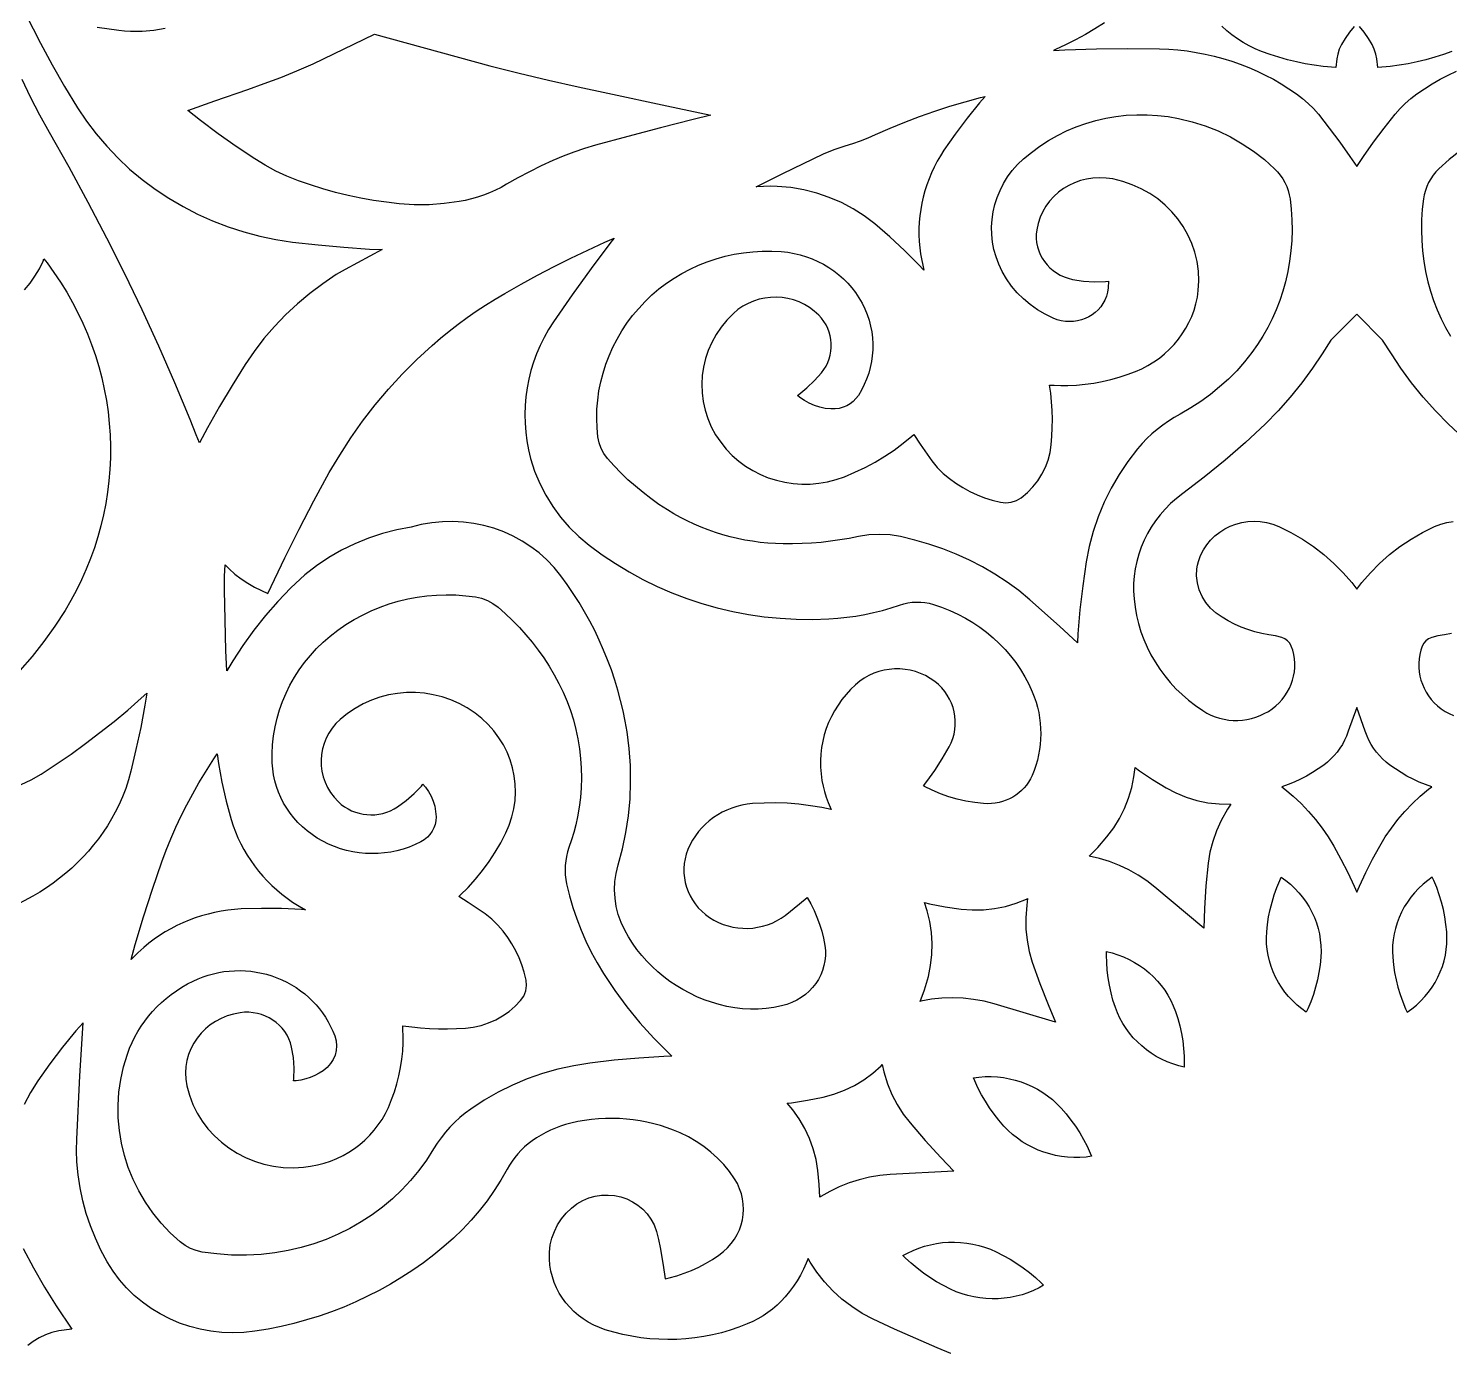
# Model space of a CAD drawing. Extents: x 3770 to 4770, y -395 to 1605.
# Drawn here: x 4194.3 to 4275.1, y 605.2 to 680.4 of the extents above; entities that cross this region are included whole.
import ezdxf

# ---------------------------------------------------------------- set-up
doc = ezdxf.new("R2010")
doc.units = 0
doc.layers.add('LAYER_1', color=18, linetype='CONTINUOUS')

msp = doc.modelspace()

# ---------------------------------------------------------------- linework, layer by layer
at = {"layer": 'LAYER_1'}
for points in [[(4194.178, 681.211), (4195.005, 679.59), (4195.678, 678.35), (4196.384, 677.126), (4197.122, 675.919), (4197.63, 675.16), (4198.182, 674.43), (4198.775, 673.732), (4199.408, 673.068), (4200.079, 672.438), (4200.786, 671.845), (4201.529, 671.29), (4202.305, 670.774), (4203.11, 670.301), (4203.94, 669.873), (4204.793, 669.49), (4205.666, 669.154), (4206.558, 668.865), (4207.465, 668.624), (4208.388, 668.432), (4209.32, 668.289), (4210.778, 668.124), (4212.238, 667.993), (4213.701, 667.896), (4214.43, 667.866), (4212.319, 666.738), (4211.813, 666.442), (4211.044, 665.924), (4210.307, 665.37), (4209.604, 664.78), (4208.935, 664.154), (4208.302, 663.496), (4207.708, 662.805), (4207.152, 662.084), (4206.638, 661.335), (4205.892, 660.151), (4205.178, 658.951), (4204.495, 657.734), (4204.046, 656.884), (4203.859, 657.346), (4203.51, 658.206), (4202.637, 660.299), (4201.728, 662.377), (4200.783, 664.441), (4199.801, 666.489), (4198.784, 668.521), (4197.731, 670.537), (4196.642, 672.536), (4195.52, 674.516), (4194.97, 675.506), (4194.454, 676.51), (4193.974, 677.529)], [(4255.444, 680.738), (4254.908, 680.404), (4254.362, 680.085), (4253.807, 679.781), (4253.242, 679.492), (4252.669, 679.219), (4252.558, 679.169), (4253.202, 679.205), (4254.992, 679.264), (4256.784, 679.284), (4258.576, 679.264), (4259.101, 679.243), (4259.624, 679.202), (4260.144, 679.142), (4260.66, 679.064), (4261.171, 678.966), (4261.678, 678.85), (4262.18, 678.716), (4262.675, 678.563), (4263.164, 678.393), (4263.646, 678.204), (4264.12, 677.998), (4264.586, 677.774), (4265.043, 677.533), (4265.492, 677.275), (4265.93, 677), (4266.359, 676.708), (4266.699, 676.449), (4267.02, 676.167), (4267.321, 675.866), (4267.597, 675.547), (4268.22, 674.763), (4268.819, 673.965), (4269.393, 673.15), (4269.778, 672.574), (4270.163, 673.15), (4270.738, 673.965), (4271.336, 674.763), (4271.959, 675.547), (4272.236, 675.866), (4272.537, 676.167), (4272.858, 676.449), (4273.198, 676.708), (4273.627, 677), (4274.065, 677.275), (4274.513, 677.533), (4274.971, 677.774), (4275.437, 677.998)], [(4269.624, 680.531), (4269.358, 680.205), (4269.118, 679.86), (4268.907, 679.502), (4268.788, 679.24), (4268.698, 678.968), (4268.638, 678.689), (4268.586, 678.197), (4267.876, 678.266), (4267.363, 678.335), (4266.853, 678.421), (4266.348, 678.525), (4265.846, 678.647), (4265.35, 678.787), (4264.859, 678.945), (4264.373, 679.12), (4264.012, 679.27), (4263.662, 679.439), (4263.325, 679.626), (4263.001, 679.832), (4262.691, 680.054), (4262.396, 680.293), (4262.117, 680.547)], [(4275.184, 679.12), (4274.698, 678.945), (4274.207, 678.787), (4273.71, 678.647), (4273.209, 678.525), (4272.703, 678.421), (4272.194, 678.335), (4271.681, 678.266), (4270.971, 678.197), (4270.919, 678.689), (4270.859, 678.968), (4270.769, 679.24), (4270.649, 679.502), (4270.438, 679.86), (4270.198, 680.205), (4269.932, 680.531)], [(4202.098, 680.426), (4201.449, 680.31), (4200.79, 680.25), (4200.124, 680.247), (4199.793, 680.267), (4199.458, 680.303), (4198.234, 680.472)], [(4275.634, 673.447), (4275.023, 672.972), (4274.448, 672.455), (4274.275, 672.273), (4274.119, 672.08), (4273.981, 671.877), (4273.861, 671.664), (4273.759, 671.444), (4273.676, 671.216), (4273.613, 670.982), (4273.568, 670.739), (4273.502, 670.153), (4273.463, 669.562), (4273.453, 668.97), (4273.47, 668.379), (4273.516, 667.789), (4273.59, 667.202), (4273.692, 666.617), (4273.822, 666.037), (4273.97, 665.499), (4274.146, 664.969), (4274.348, 664.448), (4274.575, 663.937), (4274.829, 663.437), (4275.108, 662.949)], [(4194.109, 665.583), (4194.42, 665.96), (4194.701, 666.358), (4194.95, 666.775), (4195.166, 667.211), (4195.213, 667.329), (4195.385, 667.102), (4195.78, 666.558), (4196.152, 666.004), (4196.502, 665.438), (4196.83, 664.862), (4197.136, 664.276), (4197.419, 663.681), (4197.68, 663.076), (4197.918, 662.464), (4198.132, 661.843), (4198.323, 661.216), (4198.491, 660.582), (4198.634, 659.943), (4198.754, 659.298), (4198.85, 658.648), (4198.921, 657.994), (4198.967, 657.337), (4198.988, 656.683), (4198.985, 656.031), (4198.956, 655.38), (4198.903, 654.732), (4198.826, 654.086), (4198.724, 653.445), (4198.598, 652.808), (4198.449, 652.175), (4198.275, 651.548), (4198.078, 650.928), (4197.857, 650.313), (4197.613, 649.707), (4197.346, 649.108), (4197.055, 648.518), (4196.742, 647.937), (4196.406, 647.366), (4195.826, 646.469), (4195.204, 645.599), (4194.539, 644.758), (4193.839, 643.951)], [(4276.102, 656.911), (4274.984, 657.954), (4274.248, 658.699), (4273.551, 659.479), (4272.897, 660.291), (4272.285, 661.132), (4271.749, 661.935), (4271.248, 662.728), (4269.778, 664.196), (4268.308, 662.728), (4267.808, 661.935), (4267.271, 661.132), (4266.66, 660.291), (4266.005, 659.479), (4265.309, 658.699), (4264.573, 657.954), (4263.455, 656.911), (4262.301, 655.906), (4261.112, 654.939), (4259.892, 654.013), (4259.537, 653.735), (4259.206, 653.441), (4258.898, 653.13), (4258.612, 652.803), (4258.349, 652.46), (4258.11, 652.104), (4257.895, 651.736), (4257.704, 651.356), (4257.539, 650.965), (4257.399, 650.565), (4257.285, 650.157), (4257.198, 649.742), (4257.138, 649.321), (4257.106, 648.896), (4257.102, 648.467), (4257.127, 648.034), (4257.184, 647.557), (4257.27, 647.085), (4257.382, 646.621), (4257.52, 646.165), (4257.684, 645.718), (4257.874, 645.282), (4258.088, 644.856), (4258.326, 644.443), (4258.588, 644.042), (4258.872, 643.655), (4259.179, 643.284), (4259.508, 642.928), (4259.858, 642.588), (4260.229, 642.267), (4260.62, 641.964), (4261.029, 641.681), (4261.26, 641.544), (4261.497, 641.427), (4261.742, 641.328), (4261.992, 641.249), (4262.246, 641.189), (4262.504, 641.149), (4262.763, 641.127), (4263.023, 641.125), (4263.283, 641.142), (4263.541, 641.177), (4263.795, 641.232), (4264.046, 641.306), (4264.29, 641.399), (4264.528, 641.51), (4264.758, 641.641), (4264.979, 641.79), (4265.185, 641.954), (4265.374, 642.132), (4265.545, 642.321), (4265.699, 642.521), (4265.835, 642.731), (4265.953, 642.949), (4266.052, 643.175), (4266.133, 643.406), (4266.194, 643.643), (4266.236, 643.884), (4266.257, 644.128), (4266.259, 644.374), (4266.24, 644.62), (4266.2, 644.866), (4266.14, 645.111), (4266.06, 645.346), (4265.971, 645.512), (4265.852, 645.648), (4265.702, 645.756), (4265.52, 645.834), (4265.167, 645.926), (4264.793, 645.994), (4264.393, 646.064), (4263.992, 646.16), (4263.6, 646.279), (4263.216, 646.423), (4262.843, 646.589), (4262.482, 646.779), (4262.133, 646.99), (4261.795, 647.225), (4261.476, 647.502), (4261.206, 647.818), (4260.989, 648.166), (4260.828, 648.539), (4260.725, 648.93), (4260.683, 649.334), (4260.703, 649.739), (4260.738, 649.948), (4260.79, 650.153), (4260.911, 650.492), (4261.069, 650.809), (4261.259, 651.103), (4261.479, 651.37), (4261.725, 651.611), (4261.995, 651.823), (4262.285, 652.005), (4262.594, 652.158), (4262.917, 652.278), (4263.252, 652.366), (4263.596, 652.419), (4263.947, 652.437), (4264.301, 652.419), (4264.656, 652.362), (4265.009, 652.267), (4265.354, 652.132), (4266.039, 651.795), (4266.695, 651.416), (4267.322, 650.997), (4267.916, 650.54), (4268.477, 650.045), (4269.003, 649.515), (4269.491, 648.951), (4269.778, 648.573), (4270.066, 648.951), (4270.554, 649.515), (4271.079, 650.045), (4271.64, 650.54), (4272.235, 650.997), (4272.861, 651.416), (4273.517, 651.795), (4274.203, 652.132), (4274.548, 652.267), (4274.9, 652.362), (4275.255, 652.419)], [(4275.164, 646.064), (4274.763, 645.994), (4274.39, 645.926), (4274.037, 645.834), (4273.855, 645.756), (4273.705, 645.648), (4273.585, 645.512), (4273.497, 645.346), (4273.417, 645.111), (4273.356, 644.866), (4273.317, 644.62), (4273.298, 644.374), (4273.299, 644.128), (4273.321, 643.884), (4273.363, 643.643), (4273.424, 643.406), (4273.504, 643.175), (4273.604, 642.949), (4273.721, 642.731), (4273.857, 642.521), (4274.011, 642.321), (4274.183, 642.132), (4274.372, 641.954), (4274.578, 641.79), (4274.799, 641.641), (4275.029, 641.51), (4275.266, 641.399)], [(4193.909, 637.485), (4194.488, 637.755), (4195.045, 638.077), (4195.905, 638.639), (4196.748, 639.218), (4197.577, 639.815), (4198.391, 640.431), (4199.19, 641.064), (4199.973, 641.714), (4200.741, 642.382), (4201.061, 642.674), (4200.944, 641.985), (4200.704, 640.73), (4200.437, 639.479), (4200.146, 638.235), (4200.012, 637.744), (4199.853, 637.262), (4199.67, 636.787), (4199.463, 636.321), (4199.262, 635.92), (4199.046, 635.528), (4198.815, 635.144), (4198.568, 634.77), (4198.307, 634.406), (4198.032, 634.051), (4197.743, 633.708), (4197.441, 633.375), (4197.125, 633.053), (4196.796, 632.743), (4196.455, 632.444), (4196.102, 632.158), (4195.737, 631.885), (4195.361, 631.625), (4194.973, 631.378), (4194.574, 631.145), (4193.307, 630.463)], [(4246.725, 605.167), (4246.723, 605.169), (4246.725, 605.171), (4245.948, 605.493), (4244.73, 606.017), (4243.52, 606.56), (4242.317, 607.122), (4241.689, 607.454), (4241.092, 607.836), (4240.532, 608.262), (4240.013, 608.73), (4239.537, 609.239), (4239.106, 609.784), (4238.724, 610.365), (4238.613, 610.569), (4238.508, 610.302), (4238.353, 609.961), (4238.18, 609.628), (4237.989, 609.304), (4237.781, 608.99), (4237.557, 608.686), (4237.315, 608.392), (4237.09, 608.147), (4236.851, 607.917), (4236.599, 607.7), (4236.334, 607.498), (4236.056, 607.312), (4235.768, 607.141), (4235.469, 606.987), (4235.16, 606.849), (4234.677, 606.663), (4234.188, 606.498), (4233.692, 606.356), (4233.192, 606.236), (4232.687, 606.138), (4232.179, 606.062), (4231.669, 606.008), (4231.157, 605.976), (4230.643, 605.967), (4230.13, 605.98), (4229.617, 606.015), (4229.106, 606.072), (4228.597, 606.152), (4228.091, 606.254), (4227.588, 606.378), (4227.089, 606.525), (4226.757, 606.645), (4226.436, 606.788), (4226.131, 606.952), (4225.841, 607.137), (4225.568, 607.34), (4225.312, 607.562), (4225.075, 607.8), (4224.857, 608.055), (4224.659, 608.324), (4224.482, 608.607), (4224.328, 608.902), (4224.196, 609.209), (4224.089, 609.525), (4224.006, 609.851), (4223.949, 610.185), (4223.918, 610.528), (4223.921, 610.935), (4223.971, 611.338), (4224.067, 611.731), (4224.206, 612.111), (4224.387, 612.474), (4224.608, 612.817), (4224.869, 613.136), (4225.168, 613.43), (4225.482, 613.671), (4225.816, 613.864), (4226.165, 614.01), (4226.524, 614.109), (4226.888, 614.162), (4227.253, 614.172), (4227.615, 614.138), (4227.969, 614.064), (4228.311, 613.949), (4228.637, 613.794), (4228.943, 613.602), (4229.223, 613.372), (4229.473, 613.106), (4229.689, 612.805), (4229.866, 612.471), (4229.997, 612.109), (4230.117, 611.648), (4230.213, 611.187), (4230.382, 610.19), (4230.496, 609.409), (4230.728, 609.463), (4231.159, 609.586), (4231.582, 609.73), (4231.997, 609.896), (4232.401, 610.082), (4232.795, 610.288), (4233.178, 610.514), (4233.546, 610.758), (4233.806, 610.959), (4234.039, 611.177), (4234.245, 611.411), (4234.426, 611.66), (4234.581, 611.922), (4234.709, 612.195), (4234.809, 612.476), (4234.883, 612.764), (4234.928, 613.058), (4234.945, 613.355), (4234.934, 613.652), (4234.894, 613.95), (4234.825, 614.244), (4234.726, 614.534), (4234.596, 614.818), (4234.435, 615.095), (4234.144, 615.51), (4233.821, 615.903), (4233.47, 616.272), (4233.092, 616.615), (4232.689, 616.931), (4232.262, 617.219), (4231.813, 617.477), (4231.342, 617.705), (4230.976, 617.857), (4230.605, 617.993), (4230.228, 618.115), (4229.847, 618.22), (4229.462, 618.31), (4229.074, 618.385), (4228.684, 618.443), (4228.291, 618.486), (4227.897, 618.513), (4227.502, 618.524), (4227.107, 618.519), (4226.711, 618.498), (4226.316, 618.461), (4225.922, 618.408), (4225.53, 618.339), (4225.141, 618.254), (4224.843, 618.175), (4224.551, 618.081), (4224.264, 617.975), (4223.984, 617.855), (4223.711, 617.721), (4223.445, 617.575), (4223.186, 617.416), (4222.936, 617.244), (4222.72, 617.078), (4222.514, 616.901), (4222.318, 616.714), (4222.135, 616.517), (4221.963, 616.311), (4221.803, 616.096), (4221.656, 615.873), (4221.52, 615.637), (4221.169, 615.025), (4220.787, 614.426), (4220.377, 613.845), (4219.939, 613.283), (4219.474, 612.741), (4218.984, 612.219), (4218.468, 611.719), (4217.928, 611.242), (4217.353, 610.774), (4216.763, 610.328), (4216.157, 609.903), (4215.537, 609.499), (4214.904, 609.117), (4214.256, 608.757), (4213.596, 608.42), (4212.925, 608.105), (4212.242, 607.813), (4211.548, 607.544), (4210.844, 607.299), (4210.131, 607.078), (4209.409, 606.881), (4208.679, 606.708), (4207.941, 606.559), (4207.195, 606.436), (4206.563, 606.366), (4205.932, 606.344), (4205.307, 606.367), (4204.69, 606.436), (4204.084, 606.549), (4203.49, 606.705), (4202.912, 606.903), (4202.352, 607.141), (4201.812, 607.418), (4201.294, 607.734), (4200.802, 608.087), (4200.338, 608.476), (4199.904, 608.901), (4199.502, 609.359), (4199.136, 609.849), (4198.807, 610.37), (4198.449, 611.037), (4198.13, 611.719), (4197.852, 612.416), (4197.615, 613.125), (4197.419, 613.846), (4197.266, 614.577), (4197.154, 615.316), (4197.085, 616.061), (4197.062, 616.709), (4197.074, 617.354), (4197.256, 620.946), (4197.438, 623.954), (4197.027, 623.491), (4196.269, 622.57), (4195.545, 621.624), (4194.857, 620.656), (4194.444, 620), (4194.085, 619.322)], [(4194.028, 611.143), (4194.612, 610.032), (4195.236, 608.941), (4195.9, 607.872), (4196.785, 606.554), (4196.054, 606.458), (4195.666, 606.365), (4195.294, 606.233), (4194.939, 606.064), (4194.606, 605.86), (4194.298, 605.622)]]:
    msp.add_lwpolyline(points, dxfattribs=at)
for points in [[(4207.184, 673.008), (4206.131, 673.708), (4205.1, 674.438), (4204.094, 675.199), (4203.389, 675.766), (4204.917, 676.31), (4206.79, 676.956), (4207.728, 677.286), (4208.658, 677.638), (4209.579, 678.011), (4210.493, 678.406), (4213.98, 680.096), (4220.53, 678.303), (4222.199, 677.885), (4223.872, 677.485), (4225.55, 677.105), (4227.232, 676.744), (4230.595, 676.034), (4233.097, 675.493), (4232.088, 675.251), (4230.231, 674.783), (4228.38, 674.294), (4226.535, 673.784), (4225.92, 673.598), (4225.311, 673.392), (4224.711, 673.165), (4224.119, 672.918), (4223.444, 672.61), (4222.781, 672.282), (4222.128, 671.935), (4221.49, 671.571), (4221.173, 671.393), (4220.851, 671.232), (4220.522, 671.085), (4220.186, 670.954), (4219.844, 670.838), (4219.496, 670.738), (4219.143, 670.653), (4218.787, 670.585), (4217.943, 670.472), (4217.096, 670.414), (4216.247, 670.412), (4215.396, 670.465), (4214.662, 670.547), (4213.931, 670.654), (4213.204, 670.783), (4212.482, 670.935), (4211.767, 671.111), (4211.057, 671.31), (4210.355, 671.531), (4209.661, 671.774), (4209.015, 672.033), (4208.386, 672.325), (4207.776, 672.65)], [(4244.951, 675.42), (4245.804, 675.72), (4246.665, 676), (4247.534, 676.26), (4248.409, 676.498), (4248.675, 676.564), (4248.354, 676.198), (4247.644, 675.325), (4246.969, 674.427), (4246.33, 673.506), (4246.131, 673.194), (4245.947, 672.875), (4245.778, 672.55), (4245.623, 672.219), (4245.483, 671.883), (4245.358, 671.542), (4245.248, 671.196), (4245.154, 670.847), (4245.074, 670.494), (4245.01, 670.138), (4244.962, 669.78), (4244.929, 669.419), (4244.912, 669.057), (4244.911, 668.694), (4244.926, 668.33), (4244.957, 667.965), (4245.006, 667.628), (4245.181, 666.696), (4244.888, 667.013), (4244.088, 667.812), (4243.258, 668.583), (4242.398, 669.324), (4242.104, 669.558), (4241.8, 669.78), (4241.17, 670.182), (4240.508, 670.533), (4239.818, 670.83), (4239.106, 671.072), (4238.373, 671.257), (4237.625, 671.383), (4236.865, 671.45), (4236.507, 671.456), (4235.672, 671.436), (4237.175, 672.193), (4239.49, 673.303), (4240.091, 673.555), (4240.714, 673.761), (4241.151, 673.895), (4241.587, 674.046), (4242.018, 674.213), (4242.438, 674.394), (4243.269, 674.757), (4244.105, 675.098)], [(4233.117, 657.805), (4233.362, 657.352), (4233.652, 656.918), (4233.964, 656.531), (4234.305, 656.176), (4234.672, 655.854), (4235.063, 655.566), (4235.475, 655.312), (4235.906, 655.093), (4236.353, 654.909), (4236.813, 654.762), (4237.284, 654.651), (4237.764, 654.578), (4238.25, 654.543), (4238.739, 654.547), (4239.23, 654.59), (4239.719, 654.673), (4240.205, 654.798), (4240.68, 654.963), (4241.278, 655.215), (4241.858, 655.493), (4242.422, 655.797), (4242.97, 656.126), (4243.5, 656.481), (4244.012, 656.861), (4244.504, 657.264), (4244.619, 657.368), (4244.978, 656.809), (4245.64, 655.866), (4245.945, 655.494), (4246.29, 655.153), (4246.643, 654.859), (4247.011, 654.591), (4247.395, 654.347), (4247.795, 654.128), (4248.209, 653.935), (4248.635, 653.768), (4249.073, 653.628), (4249.536, 653.512), (4249.84, 653.479), (4250.155, 653.513), (4250.456, 653.613), (4250.721, 653.77), (4251.076, 654.069), (4251.387, 654.389), (4251.662, 654.736), (4251.898, 655.107), (4252.095, 655.499), (4252.249, 655.91), (4252.361, 656.335), (4252.426, 656.766), (4252.464, 657.261), (4252.485, 657.75), (4252.489, 658.239), (4252.474, 658.727), (4252.443, 659.215), (4252.393, 659.702), (4252.329, 660.172), (4252.583, 660.16), (4252.969, 660.145), (4253.362, 660.147), (4253.857, 660.172), (4254.349, 660.218), (4254.837, 660.285), (4255.322, 660.374), (4255.802, 660.484), (4256.276, 660.616), (4256.745, 660.768), (4257.207, 660.941), (4257.569, 661.1), (4257.917, 661.281), (4258.25, 661.483), (4258.566, 661.705), (4258.865, 661.945), (4259.146, 662.203), (4259.408, 662.478), (4259.65, 662.769), (4259.871, 663.074), (4260.072, 663.393), (4260.25, 663.725), (4260.405, 664.069), (4260.536, 664.423), (4260.643, 664.787), (4260.724, 665.16), (4260.779, 665.543), (4260.811, 666.098), (4260.789, 666.647), (4260.714, 667.186), (4260.588, 667.709), (4260.413, 668.216), (4260.193, 668.703), (4259.928, 669.166), (4259.622, 669.605), (4259.276, 670.015), (4258.892, 670.394), (4258.473, 670.74), (4258.021, 671.049), (4257.538, 671.32), (4257.025, 671.549), (4256.486, 671.734), (4255.922, 671.873), (4255.544, 671.928), (4255.167, 671.945), (4254.797, 671.925), (4254.435, 671.87), (4254.084, 671.781), (4253.746, 671.66), (4253.424, 671.507), (4253.119, 671.325), (4252.834, 671.116), (4252.571, 670.879), (4252.332, 670.617), (4252.121, 670.332), (4251.939, 670.024), (4251.79, 669.696), (4251.675, 669.349), (4251.598, 668.987), (4251.572, 668.741), (4251.572, 668.498), (4251.595, 668.259), (4251.642, 668.027), (4251.712, 667.801), (4251.802, 667.584), (4251.912, 667.378), (4252.041, 667.183), (4252.189, 667), (4252.353, 666.831), (4252.534, 666.677), (4252.729, 666.539), (4252.939, 666.418), (4253.161, 666.316), (4253.396, 666.234), (4253.641, 666.173), (4254.261, 666.077), (4254.886, 666.036), (4255.512, 666.049), (4255.684, 666.068), (4255.663, 665.691), (4255.625, 665.447), (4255.559, 665.212), (4255.472, 664.999), (4255.363, 664.801), (4255.235, 664.617), (4255.088, 664.45), (4254.924, 664.299), (4254.746, 664.165), (4254.554, 664.049), (4254.35, 663.953), (4254.137, 663.876), (4253.916, 663.821), (4253.689, 663.787), (4253.458, 663.775), (4253.226, 663.787), (4252.993, 663.823), (4252.761, 663.883), (4252.531, 663.969), (4252.073, 664.192), (4251.638, 664.45), (4251.228, 664.74), (4250.847, 665.062), (4250.496, 665.412), (4250.176, 665.79), (4249.891, 666.193), (4249.641, 666.619), (4249.447, 667.027), (4249.291, 667.443), (4249.172, 667.865), (4249.09, 668.292), (4249.045, 668.721), (4249.035, 669.15), (4249.062, 669.577), (4249.123, 670.001), (4249.22, 670.418), (4249.351, 670.828), (4249.517, 671.228), (4249.716, 671.616), (4249.949, 671.99), (4250.215, 672.348), (4250.514, 672.688), (4250.848, 673.009), (4251.299, 673.386), (4251.772, 673.734), (4252.264, 674.053), (4252.773, 674.342), (4253.298, 674.601), (4253.837, 674.828), (4254.388, 675.025), (4254.951, 675.189), (4255.523, 675.322), (4256.102, 675.422), (4256.688, 675.488), (4257.279, 675.522), (4257.873, 675.521), (4258.468, 675.486), (4259.063, 675.417), (4259.656, 675.313), (4260.426, 675.126), (4261.175, 674.888), (4261.902, 674.599), (4262.604, 674.262), (4263.279, 673.877), (4263.923, 673.447), (4264.534, 672.972), (4265.108, 672.455), (4265.282, 672.273), (4265.437, 672.08), (4265.576, 671.877), (4265.696, 671.664), (4265.798, 671.444), (4265.881, 671.216), (4265.944, 670.982), (4265.988, 670.739), (4266.055, 670.153), (4266.094, 669.562), (4266.104, 668.97), (4266.086, 668.379), (4266.041, 667.789), (4265.967, 667.202), (4265.865, 666.617), (4265.735, 666.037), (4265.586, 665.499), (4265.411, 664.969), (4265.209, 664.448), (4264.981, 663.937), (4264.728, 663.437), (4264.449, 662.949), (4264.145, 662.474), (4263.818, 662.012), (4263.402, 661.488), (4262.958, 660.987), (4262.487, 660.511), (4261.989, 660.06), (4261.466, 659.636), (4260.919, 659.239), (4260.349, 658.87), (4259.748, 658.526), (4259.412, 658.334), (4259.078, 658.122), (4258.755, 657.895), (4258.444, 657.653), (4258.147, 657.397), (4257.862, 657.127), (4257.591, 656.844), (4257.334, 656.547), (4256.783, 655.832), (4256.283, 655.086), (4255.834, 654.313), (4255.439, 653.514), (4255.098, 652.693), (4254.813, 651.852), (4254.584, 650.993), (4254.415, 650.123), (4254.217, 648.762), (4254.058, 647.401), (4253.939, 646.036), (4253.909, 645.527), (4252.896, 646.477), (4251.217, 647.982), (4250.586, 648.502), (4249.919, 648.984), (4249.225, 649.43), (4248.512, 649.841), (4247.779, 650.217), (4247.028, 650.558), (4246.261, 650.864), (4245.478, 651.133), (4244.681, 651.366), (4243.866, 651.562), (4243.275, 651.658), (4242.672, 651.691), (4242.069, 651.66), (4241.485, 651.568), (4240.944, 651.461), (4240.414, 651.372), (4239.882, 651.297), (4239.348, 651.238), (4238.812, 651.193), (4238.275, 651.164), (4237.737, 651.15), (4237.199, 651.15), (4236.76, 651.165), (4236.323, 651.194), (4235.889, 651.237), (4235.457, 651.296), (4235.028, 651.368), (4234.602, 651.455), (4234.18, 651.556), (4233.763, 651.672), (4233.35, 651.801), (4232.942, 651.944), (4232.539, 652.1), (4232.142, 652.271), (4231.751, 652.454), (4231.367, 652.652), (4230.99, 652.862), (4230.62, 653.085), (4230.145, 653.396), (4229.684, 653.722), (4229.237, 654.065), (4228.803, 654.423), (4228.384, 654.796), (4227.98, 655.184), (4227.592, 655.586), (4227.226, 655.994), (4227.015, 656.278), (4226.856, 656.575), (4226.743, 656.889), (4226.676, 657.226), (4226.629, 657.745), (4226.611, 658.272), (4226.623, 658.796), (4226.665, 659.318), (4226.737, 659.835), (4226.837, 660.346), (4226.967, 660.851), (4227.124, 661.348), (4227.31, 661.837), (4227.523, 662.316), (4227.764, 662.784), (4228.031, 663.24), (4228.325, 663.683), (4228.645, 664.112), (4228.991, 664.525), (4229.362, 664.922), (4229.744, 665.288), (4230.145, 665.63), (4230.564, 665.949), (4231, 666.244), (4231.451, 666.514), (4231.916, 666.76), (4232.395, 666.98), (4232.885, 667.175), (4233.386, 667.343), (4233.897, 667.485), (4234.416, 667.599), (4234.942, 667.686), (4235.474, 667.745), (4236.011, 667.776), (4236.551, 667.777), (4237.093, 667.75), (4237.46, 667.71), (4237.82, 667.648), (4238.172, 667.565), (4238.516, 667.461), (4238.851, 667.337), (4239.177, 667.193), (4239.491, 667.031), (4239.793, 666.85), (4240.083, 666.652), (4240.359, 666.437), (4240.621, 666.205), (4240.867, 665.958), (4241.097, 665.695), (4241.309, 665.418), (4241.504, 665.126), (4241.68, 664.821), (4241.835, 664.505), (4241.967, 664.183), (4242.077, 663.855), (4242.164, 663.523), (4242.229, 663.188), (4242.271, 662.851), (4242.291, 662.512), (4242.288, 662.174), (4242.263, 661.836), (4242.216, 661.5), (4242.147, 661.166), (4242.055, 660.837), (4241.941, 660.512), (4241.805, 660.193), (4241.647, 659.881), (4241.471, 659.584), (4241.333, 659.399), (4241.178, 659.241), (4241.002, 659.105), (4240.808, 658.992), (4240.6, 658.905), (4240.379, 658.845), (4240.15, 658.814), (4239.911, 658.813), (4239.591, 658.848), (4239.275, 658.914), (4238.97, 659.01), (4238.679, 659.135), (4238.402, 659.286), (4238.142, 659.464), (4238.008, 659.577), (4238.09, 659.634), (4238.552, 660.011), (4238.982, 660.422), (4239.377, 660.866), (4239.516, 661.052), (4239.636, 661.248), (4239.736, 661.452), (4239.816, 661.661), (4239.876, 661.875), (4239.915, 662.093), (4239.934, 662.312), (4239.934, 662.531), (4239.913, 662.75), (4239.873, 662.966), (4239.812, 663.179), (4239.732, 663.387), (4239.633, 663.588), (4239.514, 663.782), (4239.376, 663.966), (4239.218, 664.14), (4238.964, 664.372), (4238.69, 664.575), (4238.401, 664.748), (4238.099, 664.89), (4237.787, 665.002), (4237.467, 665.084), (4237.142, 665.135), (4236.814, 665.157), (4236.485, 665.148), (4236.158, 665.11), (4235.835, 665.04), (4235.519, 664.941), (4235.211, 664.81), (4234.915, 664.649), (4234.633, 664.458), (4234.369, 664.236), (4233.999, 663.859), (4233.671, 663.459), (4233.385, 663.037), (4233.141, 662.596), (4232.941, 662.139), (4232.783, 661.669), (4232.669, 661.19), (4232.599, 660.704), (4232.574, 660.213), (4232.592, 659.722), (4232.656, 659.232), (4232.764, 658.748), (4232.918, 658.271)], [(4232.712, 625.266), (4232.298, 625.437), (4231.896, 625.627), (4231.505, 625.836), (4231.127, 626.063), (4230.763, 626.308), (4230.412, 626.571), (4230.077, 626.85), (4229.756, 627.145), (4229.452, 627.456), (4229.165, 627.781), (4228.895, 628.121), (4228.643, 628.475), (4228.41, 628.842), (4228.198, 629.219), (4227.993, 629.658), (4227.833, 630.107), (4227.719, 630.565), (4227.649, 631.03), (4227.625, 631.499), (4227.646, 631.97), (4227.713, 632.438), (4227.83, 632.917), (4228.073, 633.831), (4228.268, 634.769), (4228.41, 635.714), (4228.499, 636.665), (4228.536, 637.618), (4228.52, 638.573), (4228.451, 639.527), (4228.329, 640.476), (4228.226, 641.076), (4228.104, 641.669), (4227.965, 642.257), (4227.807, 642.841), (4227.632, 643.42), (4227.439, 643.993), (4227.228, 644.56), (4227.001, 645.121), (4226.756, 645.676), (4226.494, 646.223), (4226.215, 646.763), (4225.92, 647.296), (4225.608, 647.82), (4225.279, 648.336), (4224.935, 648.843), (4224.571, 649.345), (4224.195, 649.808), (4223.783, 650.239), (4223.341, 650.634), (4222.872, 650.991), (4222.377, 651.311), (4221.86, 651.592), (4221.324, 651.834), (4220.771, 652.035), (4220.203, 652.195), (4219.623, 652.314), (4219.034, 652.389), (4218.439, 652.422), (4217.839, 652.409), (4217.237, 652.352), (4216.637, 652.248), (4216.066, 652.105), (4215.258, 651.949), (4214.442, 651.735), (4213.645, 651.47), (4212.87, 651.153), (4212.119, 650.787), (4211.395, 650.372), (4210.7, 649.91), (4210.034, 649.398), (4209.242, 648.655), (4208.497, 647.885), (4207.793, 647.083), (4207.129, 646.251), (4206.508, 645.389), (4205.93, 644.5), (4205.603, 643.937), (4205.55, 645.087), (4205.49, 647.692), (4205.46, 648.507), (4205.469, 649.31), (4205.507, 649.954), (4205.729, 649.728), (4206.06, 649.434), (4206.413, 649.164), (4206.786, 648.919), (4207.176, 648.699), (4207.933, 648.341), (4208.886, 650.351), (4209.699, 651.982), (4210.544, 653.598), (4211.419, 655.197), (4212.008, 656.198), (4212.638, 657.172), (4213.31, 658.119), (4214.022, 659.039), (4214.773, 659.93), (4215.563, 660.791), (4216.391, 661.62), (4217.257, 662.419), (4217.737, 662.832), (4218.228, 663.234), (4218.73, 663.623), (4219.243, 664), (4219.766, 664.364), (4220.298, 664.715), (4220.841, 665.053), (4221.393, 665.378), (4222.319, 665.897), (4223.253, 666.403), (4224.196, 666.895), (4225.147, 667.372), (4226.106, 667.835), (4227.072, 668.283), (4227.591, 668.515), (4227.412, 668.285), (4226.296, 666.795), (4225.21, 665.285), (4224.154, 663.751), (4223.878, 663.318), (4223.625, 662.87), (4223.398, 662.412), (4223.197, 661.945), (4223.022, 661.47), (4222.872, 660.988), (4222.749, 660.5), (4222.653, 660.006), (4222.583, 659.509), (4222.54, 659.008), (4222.524, 658.506), (4222.535, 658.002), (4222.574, 657.498), (4222.64, 656.995), (4222.733, 656.495), (4222.855, 655.994), (4223.083, 655.279), (4223.369, 654.584), (4223.711, 653.915), (4224.107, 653.276), (4224.555, 652.668), (4225.052, 652.096), (4225.597, 651.561), (4226.184, 651.07), (4226.917, 650.531), (4227.67, 650.029), (4228.443, 649.562), (4229.236, 649.131), (4230.048, 648.736), (4230.876, 648.377), (4231.72, 648.056), (4232.578, 647.771), (4233.449, 647.524), (4234.331, 647.316), (4235.223, 647.146), (4236.124, 647.015), (4237.032, 646.923), (4237.946, 646.872), (4238.864, 646.86), (4239.784, 646.889), (4240.3, 646.926), (4240.813, 646.981), (4241.324, 647.053), (4241.831, 647.143), (4242.334, 647.251), (4242.833, 647.376), (4243.327, 647.518), (4243.805, 647.674), (4244.049, 647.748), (4244.286, 647.799), (4244.526, 647.832), (4244.768, 647.846), (4245.01, 647.841), (4245.252, 647.817), (4245.491, 647.775), (4245.729, 647.712), (4246.201, 647.555), (4246.663, 647.372), (4247.112, 647.167), (4247.546, 646.94), (4247.965, 646.691), (4248.368, 646.422), (4248.754, 646.132), (4249.123, 645.824), (4249.474, 645.496), (4249.805, 645.151), (4250.117, 644.789), (4250.408, 644.411), (4250.677, 644.017), (4250.924, 643.608), (4251.148, 643.186), (4251.348, 642.749), (4251.462, 642.461), (4251.56, 642.169), (4251.644, 641.874), (4251.712, 641.576), (4251.764, 641.277), (4251.802, 640.975), (4251.824, 640.673), (4251.831, 640.371), (4251.823, 640.068), (4251.799, 639.766), (4251.76, 639.465), (4251.706, 639.165), (4251.637, 638.868), (4251.553, 638.573), (4251.453, 638.282), (4251.339, 637.997), (4251.247, 637.804), (4251.141, 637.624), (4251.022, 637.454), (4250.89, 637.295), (4250.745, 637.146), (4250.589, 637.01), (4250.422, 636.885), (4250.245, 636.773), (4250.06, 636.674), (4249.866, 636.589), (4249.666, 636.518), (4249.459, 636.462), (4249.247, 636.422), (4249.03, 636.398), (4248.81, 636.39), (4248.585, 636.4), (4248.081, 636.455), (4247.582, 636.539), (4247.09, 636.652), (4246.606, 636.793), (4246.132, 636.961), (4245.67, 637.157), (4245.22, 637.379), (4245.175, 637.405), (4245.366, 637.649), (4245.816, 638.285), (4246.236, 638.94), (4246.626, 639.617), (4246.742, 639.854), (4246.835, 640.1), (4246.906, 640.351), (4246.953, 640.605), (4246.976, 640.86), (4246.977, 641.115), (4246.956, 641.368), (4246.912, 641.618), (4246.846, 641.863), (4246.759, 642.103), (4246.651, 642.335), (4246.522, 642.558), (4246.372, 642.771), (4246.203, 642.973), (4246.014, 643.161), (4245.806, 643.335), (4245.549, 643.514), (4245.279, 643.667), (4245, 643.795), (4244.713, 643.896), (4244.42, 643.973), (4244.123, 644.024), (4243.823, 644.049), (4243.523, 644.05), (4243.224, 644.025), (4242.927, 643.975), (4242.635, 643.901), (4242.35, 643.801), (4242.073, 643.677), (4241.806, 643.527), (4241.551, 643.352), (4241.312, 643.155), (4241.031, 642.884), (4240.772, 642.601), (4240.533, 642.305), (4240.314, 641.997), (4240.115, 641.677), (4239.938, 641.348), (4239.782, 641.009), (4239.648, 640.662), (4239.536, 640.308), (4239.446, 639.948), (4239.379, 639.583), (4239.336, 639.213), (4239.316, 638.84), (4239.32, 638.466), (4239.348, 638.09), (4239.4, 637.714), (4239.465, 637.395), (4239.546, 637.08), (4239.645, 636.77), (4239.757, 636.473), (4239.921, 636.058), (4239.391, 636.172), (4238.742, 636.283), (4238.088, 636.364), (4237.432, 636.417), (4236.773, 636.44), (4236.113, 636.434), (4235.451, 636.399), (4235.149, 636.366), (4234.851, 636.312), (4234.56, 636.24), (4234.277, 636.148), (4234.001, 636.038), (4233.736, 635.911), (4233.48, 635.767), (4233.236, 635.606), (4233.004, 635.429), (4232.785, 635.237), (4232.579, 635.031), (4232.389, 634.81), (4232.214, 634.576), (4232.055, 634.33), (4231.915, 634.071), (4231.792, 633.799), (4231.698, 633.535), (4231.628, 633.266), (4231.582, 632.995), (4231.561, 632.724), (4231.563, 632.453), (4231.588, 632.185), (4231.637, 631.921), (4231.708, 631.661), (4231.8, 631.409), (4231.914, 631.164), (4232.049, 630.929), (4232.204, 630.704), (4232.379, 630.491), (4232.574, 630.291), (4232.787, 630.107), (4233.019, 629.938), (4233.269, 629.785), (4233.527, 629.655), (4233.793, 629.545), (4234.065, 629.457), (4234.342, 629.391), (4234.622, 629.345), (4234.905, 629.321), (4235.187, 629.318), (4235.47, 629.336), (4235.75, 629.376), (4236.027, 629.436), (4236.3, 629.517), (4236.566, 629.62), (4236.826, 629.743), (4237.076, 629.888), (4237.315, 630.052), (4238.129, 630.7), (4238.57, 631.065), (4238.768, 630.714), (4238.955, 630.338), (4239.12, 629.953), (4239.264, 629.561), (4239.386, 629.162), (4239.486, 628.756), (4239.562, 628.35), (4239.594, 628.053), (4239.597, 627.764), (4239.57, 627.48), (4239.517, 627.202), (4239.437, 626.932), (4239.332, 626.671), (4239.203, 626.421), (4239.05, 626.183), (4238.874, 625.958), (4238.678, 625.749), (4238.461, 625.557), (4238.225, 625.384), (4237.971, 625.231), (4237.7, 625.099), (4237.412, 624.991), (4237.107, 624.908), (4236.67, 624.823), (4236.226, 624.765), (4235.781, 624.734), (4235.335, 624.73), (4234.889, 624.754), (4234.446, 624.804), (4234.006, 624.881), (4233.569, 624.986), (4233.136, 625.116)], [(4211.496, 623.747), (4211.62, 623.477), (4211.725, 623.21), (4211.8, 622.927), (4211.826, 622.654), (4211.806, 622.384), (4211.743, 622.121), (4211.637, 621.869), (4211.489, 621.634), (4211.302, 621.421), (4211.069, 621.23), (4210.842, 621.085), (4210.596, 620.957), (4210.341, 620.849), (4210.077, 620.764), (4209.806, 620.7), (4209.529, 620.659), (4209.394, 620.65), (4209.409, 620.777), (4209.424, 621.378), (4209.38, 621.978), (4209.278, 622.572), (4209.213, 622.81), (4209.125, 623.037), (4209.016, 623.252), (4208.888, 623.454), (4208.742, 623.641), (4208.58, 623.813), (4208.402, 623.969), (4208.211, 624.108), (4208.008, 624.23), (4207.794, 624.334), (4207.57, 624.418), (4207.338, 624.483), (4207.098, 624.526), (4206.853, 624.548), (4206.604, 624.548), (4206.351, 624.524), (4205.975, 624.452), (4205.616, 624.344), (4205.275, 624.203), (4204.954, 624.032), (4204.656, 623.832), (4204.381, 623.606), (4204.133, 623.356), (4203.911, 623.083), (4203.719, 622.791), (4203.557, 622.481), (4203.427, 622.156), (4203.332, 621.817), (4203.273, 621.467), (4203.252, 621.109), (4203.27, 620.745), (4203.33, 620.379), (4203.476, 619.838), (4203.672, 619.321), (4203.915, 618.831), (4204.201, 618.369), (4204.527, 617.937), (4204.891, 617.538), (4205.29, 617.173), (4205.72, 616.845), (4206.179, 616.554), (4206.664, 616.304), (4207.172, 616.096), (4207.7, 615.931), (4208.246, 615.813), (4208.807, 615.742), (4209.379, 615.721), (4209.957, 615.751), (4210.355, 615.803), (4210.743, 615.88), (4211.123, 615.98), (4211.492, 616.104), (4211.851, 616.25), (4212.198, 616.419), (4212.531, 616.608), (4212.851, 616.818), (4213.156, 617.048), (4213.445, 617.297), (4213.716, 617.564), (4213.969, 617.849), (4214.203, 618.151), (4214.416, 618.468), (4214.608, 618.802), (4214.776, 619.147), (4214.959, 619.59), (4215.119, 620.037), (4215.258, 620.49), (4215.374, 620.949), (4215.468, 621.413), (4215.54, 621.88), (4215.589, 622.351), (4215.615, 622.824), (4215.617, 623.201), (4215.601, 623.569), (4215.59, 623.787), (4215.594, 623.786), (4216.098, 623.718), (4216.603, 623.666), (4217.11, 623.63), (4217.619, 623.611), (4218.127, 623.609), (4218.636, 623.623), (4219.151, 623.654), (4219.597, 623.71), (4220.039, 623.809), (4220.466, 623.949), (4220.875, 624.129), (4221.264, 624.346), (4221.63, 624.601), (4221.969, 624.891), (4222.287, 625.223), (4222.459, 625.475), (4222.574, 625.768), (4222.619, 626.078), (4222.594, 626.377), (4222.488, 626.821), (4222.356, 627.241), (4222.196, 627.65), (4222.008, 628.048), (4221.794, 628.432), (4221.553, 628.803), (4221.287, 629.159), (4220.993, 629.501), (4220.649, 629.838), (4220.272, 630.137), (4219.313, 630.793), (4218.784, 631.125), (4218.858, 631.194), (4219.304, 631.644), (4219.725, 632.114), (4220.121, 632.603), (4220.492, 633.11), (4220.837, 633.635), (4221.155, 634.175), (4221.447, 634.734), (4221.642, 635.181), (4221.795, 635.641), (4221.905, 636.107), (4221.973, 636.576), (4221.999, 637.046), (4221.983, 637.514), (4221.926, 637.978), (4221.83, 638.435), (4221.694, 638.883), (4221.519, 639.318), (4221.306, 639.74), (4221.057, 640.144), (4220.77, 640.53), (4220.448, 640.893), (4220.09, 641.232), (4219.698, 641.545), (4219.256, 641.839), (4218.794, 642.09), (4218.317, 642.298), (4217.827, 642.463), (4217.327, 642.586), (4216.821, 642.667), (4216.311, 642.706), (4215.8, 642.703), (4215.291, 642.658), (4214.788, 642.572), (4214.292, 642.444), (4213.807, 642.274), (4213.336, 642.064), (4212.882, 641.811), (4212.449, 641.518), (4212.037, 641.183), (4211.793, 640.941), (4211.578, 640.68), (4211.394, 640.404), (4211.242, 640.114), (4211.122, 639.813), (4211.034, 639.504), (4210.978, 639.19), (4210.954, 638.873), (4210.962, 638.554), (4211.003, 638.238), (4211.076, 637.925), (4211.182, 637.62), (4211.32, 637.323), (4211.49, 637.038), (4211.692, 636.768), (4211.925, 636.516), (4212.101, 636.359), (4212.287, 636.22), (4212.483, 636.1), (4212.687, 635.998), (4212.898, 635.915), (4213.115, 635.849), (4213.335, 635.802), (4213.559, 635.774), (4213.784, 635.764), (4214.01, 635.773), (4214.235, 635.8), (4214.457, 635.846), (4214.677, 635.912), (4214.892, 635.997), (4215.1, 636.101), (4215.3, 636.224), (4215.782, 636.58), (4216.233, 636.97), (4216.649, 637.393), (4216.74, 637.501), (4216.883, 637.335), (4217.057, 637.082), (4217.202, 636.815), (4217.319, 636.536), (4217.405, 636.247), (4217.46, 635.95), (4217.482, 635.651), (4217.471, 635.431), (4217.43, 635.222), (4217.359, 635.021), (4217.261, 634.831), (4217.136, 634.655), (4216.987, 634.495), (4216.813, 634.353), (4216.611, 634.229), (4216.288, 634.073), (4215.951, 633.936), (4215.607, 633.819), (4215.258, 633.725), (4214.905, 633.651), (4214.548, 633.599), (4214.189, 633.569), (4213.83, 633.56), (4213.47, 633.573), (4213.111, 633.606), (4212.755, 633.662), (4212.403, 633.739), (4212.055, 633.837), (4211.712, 633.957), (4211.377, 634.098), (4211.049, 634.26), (4210.735, 634.441), (4210.436, 634.639), (4210.154, 634.854), (4209.887, 635.084), (4209.638, 635.329), (4209.407, 635.587), (4209.193, 635.859), (4208.998, 636.142), (4208.823, 636.435), (4208.667, 636.739), (4208.531, 637.052), (4208.417, 637.373), (4208.324, 637.702), (4208.252, 638.037), (4208.204, 638.378), (4208.178, 638.725), (4208.172, 639.238), (4208.198, 639.748), (4208.253, 640.253), (4208.337, 640.753), (4208.451, 641.246), (4208.593, 641.732), (4208.763, 642.208), (4208.961, 642.675), (4209.186, 643.131), (4209.437, 643.574), (4209.714, 644.004), (4210.017, 644.42), (4210.346, 644.82), (4210.698, 645.204), (4211.075, 645.57), (4211.476, 645.918), (4211.91, 646.253), (4212.36, 646.564), (4212.825, 646.85), (4213.305, 647.111), (4213.797, 647.346), (4214.301, 647.555), (4214.816, 647.737), (4215.339, 647.893), (4215.871, 648.022), (4216.41, 648.123), (4216.955, 648.197), (4217.504, 648.243), (4218.057, 648.26), (4218.612, 648.249), (4219.168, 648.209), (4219.715, 648.14), (4220.073, 648.06), (4220.404, 647.937), (4220.714, 647.77), (4221.004, 647.557), (4221.417, 647.191), (4221.823, 646.804), (4222.213, 646.403), (4222.586, 645.989), (4222.943, 645.561), (4223.283, 645.122), (4223.605, 644.67), (4223.909, 644.207), (4224.199, 643.723), (4224.464, 643.228), (4224.705, 642.723), (4224.922, 642.208), (4225.114, 641.685), (4225.281, 641.154), (4225.422, 640.616), (4225.538, 640.071), (4225.628, 639.52), (4225.691, 638.966), (4225.728, 638.411), (4225.739, 637.856), (4225.723, 637.3), (4225.681, 636.745), (4225.613, 636.192), (4225.518, 635.641), (4225.423, 635.203), (4225.31, 634.767), (4225.181, 634.336), (4225.032, 633.899), (4224.954, 633.657), (4224.89, 633.401), (4224.846, 633.143), (4224.819, 632.882), (4224.811, 632.619), (4224.822, 632.357), (4224.852, 632.095), (4224.899, 631.838), (4225.063, 631.168), (4225.255, 630.509), (4225.475, 629.858), (4225.723, 629.216), (4225.998, 628.585), (4226.301, 627.965), (4226.63, 627.357), (4226.986, 626.761), (4227.628, 625.791), (4228.321, 624.853), (4229.063, 623.949), (4229.851, 623.083), (4230.696, 622.233), (4230.88, 622.051), (4230.411, 622.035), (4229.008, 621.948), (4227.608, 621.823), (4226.209, 621.661), (4225.302, 621.516), (4224.405, 621.318), (4223.525, 621.066), (4222.664, 620.764), (4221.824, 620.411), (4221.008, 620.008), (4220.218, 619.557), (4219.457, 619.058), (4219.139, 618.823), (4218.835, 618.572), (4218.546, 618.307), (4218.271, 618.028), (4218.013, 617.735), (4217.771, 617.429), (4217.546, 617.112), (4217.344, 616.792), (4216.941, 616.158), (4216.507, 615.563), (4216.038, 614.996), (4215.536, 614.46), (4215.003, 613.956), (4214.44, 613.484), (4213.848, 613.046), (4213.231, 612.643), (4212.589, 612.276), (4211.924, 611.945), (4211.239, 611.653), (4210.534, 611.4), (4209.811, 611.187), (4209.073, 611.016), (4208.321, 610.887), (4207.557, 610.802), (4206.713, 610.758), (4205.869, 610.766), (4205.027, 610.825), (4204.197, 610.934), (4203.849, 611.015), (4203.526, 611.139), (4203.224, 611.303), (4202.943, 611.511), (4202.382, 612.026), (4201.863, 612.579), (4201.392, 613.161), (4200.969, 613.771), (4200.596, 614.404), (4200.272, 615.059), (4199.999, 615.732), (4199.778, 616.421), (4199.609, 617.123), (4199.493, 617.836), (4199.43, 618.556), (4199.422, 619.281), (4199.469, 620.008), (4199.572, 620.735), (4199.733, 621.462), (4199.834, 621.818), (4199.95, 622.175), (4200.075, 622.509), (4200.216, 622.834), (4200.373, 623.151), (4200.546, 623.46), (4200.734, 623.759), (4200.937, 624.049), (4201.154, 624.33), (4201.385, 624.599), (4201.63, 624.858), (4201.888, 625.106), (4202.159, 625.342), (4202.442, 625.565), (4202.737, 625.776), (4203.044, 625.973), (4203.361, 626.157), (4203.689, 626.325), (4203.969, 626.453), (4204.255, 626.564), (4204.545, 626.661), (4204.839, 626.742), (4205.137, 626.808), (4205.437, 626.858), (4205.739, 626.894), (4206.043, 626.913), (4206.348, 626.918), (4206.652, 626.906), (4206.956, 626.88), (4207.258, 626.837), (4207.559, 626.78), (4207.856, 626.706), (4208.151, 626.617), (4208.441, 626.513), (4208.728, 626.392), (4209.006, 626.258), (4209.275, 626.111), (4209.534, 625.95), (4209.783, 625.778), (4210.021, 625.593), (4210.249, 625.397), (4210.465, 625.191), (4210.669, 624.973), (4210.861, 624.746), (4211.04, 624.51), (4211.206, 624.264), (4211.358, 624.01)], [(4269.778, 641.862), (4269.776, 641.864), (4269.3, 640.522), (4269.193, 640.238), (4269.085, 639.998), (4268.96, 639.766), (4268.819, 639.543), (4268.663, 639.33), (4268.493, 639.128), (4268.309, 638.937), (4268.111, 638.758), (4267.901, 638.592), (4267.585, 638.369), (4267.26, 638.162), (4266.926, 637.968), (4266.583, 637.79), (4266.232, 637.626), (4265.874, 637.477), (4265.514, 637.346), (4265.693, 637.213), (4266.168, 636.819), (4266.618, 636.401), (4267.043, 635.961), (4267.442, 635.498), (4267.814, 635.015), (4268.157, 634.512), (4268.471, 633.993), (4268.883, 633.248), (4269.269, 632.491), (4269.628, 631.722), (4269.776, 631.377), (4269.778, 631.378), (4269.78, 631.377), (4269.929, 631.722), (4270.288, 632.491), (4270.674, 633.248), (4271.086, 633.993), (4271.399, 634.512), (4271.743, 635.015), (4272.114, 635.498), (4272.513, 635.961), (4272.938, 636.401), (4273.389, 636.819), (4273.863, 637.213), (4274.042, 637.346), (4273.683, 637.477), (4273.324, 637.626), (4272.974, 637.79), (4272.631, 637.968), (4272.297, 638.162), (4271.972, 638.369), (4271.656, 638.592), (4271.446, 638.758), (4271.248, 638.937), (4271.064, 639.128), (4270.893, 639.33), (4270.737, 639.543), (4270.597, 639.766), (4270.472, 639.998), (4270.364, 640.238), (4270.257, 640.522), (4269.78, 641.864)], [(4209.712, 630.571), (4210.067, 630.365), (4209.842, 630.385), (4208.702, 630.44), (4207.561, 630.451), (4206.42, 630.417), (4206.035, 630.391), (4205.654, 630.348), (4205.276, 630.291), (4204.901, 630.218), (4204.531, 630.13), (4204.165, 630.027), (4203.805, 629.91), (4203.45, 629.778), (4203.102, 629.632), (4202.76, 629.472), (4202.426, 629.298), (4202.099, 629.11), (4201.78, 628.909), (4201.47, 628.695), (4201.169, 628.467), (4200.877, 628.226), (4200.549, 627.931), (4200.237, 627.625), (4200.159, 627.548), (4200.396, 628.402), (4200.868, 629.973), (4201.372, 631.534), (4201.908, 633.086), (4202.156, 633.751), (4202.421, 634.408), (4202.704, 635.058), (4203.004, 635.701), (4203.323, 636.337), (4203.658, 636.964), (4204.01, 637.584), (4204.38, 638.195), (4204.854, 638.939), (4205.043, 639.23), (4205.119, 638.685), (4205.315, 637.611), (4205.558, 636.546), (4205.846, 635.49), (4205.96, 635.137), (4206.088, 634.791), (4206.232, 634.45), (4206.391, 634.117), (4206.564, 633.791), (4206.751, 633.473), (4206.952, 633.164), (4207.167, 632.862), (4207.395, 632.57), (4207.636, 632.287), (4207.889, 632.014), (4208.155, 631.752), (4208.433, 631.499), (4208.723, 631.258), (4209.024, 631.029), (4209.336, 630.811)], [(4256.589, 636.123), (4256.821, 636.708), (4256.999, 637.31), (4257.124, 637.925), (4257.183, 638.457), (4257.435, 638.271), (4258.176, 637.771), (4258.948, 637.298), (4259.506, 637.007), (4260.095, 636.766), (4260.702, 636.582), (4261.324, 636.453), (4261.955, 636.382), (4262.591, 636.368), (4262.617, 636.37), (4262.431, 636.087), (4262.076, 635.447), (4261.811, 634.862), (4261.599, 634.257), (4261.441, 633.636), (4261.34, 633.012), (4261.214, 631.725), (4261.137, 630.452), (4261.084, 629.335), (4258.317, 631.656), (4257.856, 632.015), (4257.36, 632.345), (4256.84, 632.637), (4256.3, 632.89), (4255.742, 633.104), (4255.168, 633.277), (4254.583, 633.409), (4255.066, 633.901), (4255.592, 634.508), (4255.972, 635.018), (4256.306, 635.559)], [(4267.543, 626.39), (4267.438, 625.971), (4267.313, 625.556), (4267.167, 625.147), (4267.002, 624.744), (4266.914, 624.556), (4266.657, 624.742), (4266.391, 624.96), (4266.142, 625.193), (4265.91, 625.44), (4265.697, 625.699), (4265.502, 625.97), (4265.326, 626.251), (4265.17, 626.542), (4265.033, 626.842), (4264.916, 627.15), (4264.82, 627.464), (4264.746, 627.785), (4264.692, 628.11), (4264.661, 628.44), (4264.653, 628.774), (4264.667, 629.11), (4264.711, 629.54), (4264.775, 629.968), (4264.86, 630.392), (4264.965, 630.812), (4265.09, 631.226), (4265.236, 631.635), (4265.401, 632.038), (4265.489, 632.226), (4265.746, 632.041), (4266.012, 631.822), (4266.261, 631.589), (4266.492, 631.342), (4266.706, 631.083), (4266.9, 630.812), (4267.076, 630.531), (4267.233, 630.24), (4267.37, 629.94), (4267.486, 629.633), (4267.582, 629.318), (4267.657, 628.997), (4267.71, 628.672), (4267.741, 628.342), (4267.75, 628.009), (4267.735, 627.672), (4267.692, 627.242), (4267.628, 626.814)], [(4272.014, 626.39), (4272.119, 625.971), (4272.244, 625.556), (4272.389, 625.147), (4272.554, 624.744), (4272.642, 624.556), (4272.9, 624.742), (4273.166, 624.96), (4273.415, 625.193), (4273.646, 625.44), (4273.86, 625.699), (4274.054, 625.97), (4274.23, 626.251), (4274.387, 626.542), (4274.524, 626.842), (4274.64, 627.15), (4274.736, 627.464), (4274.811, 627.785), (4274.864, 628.11), (4274.895, 628.44), (4274.904, 628.774), (4274.89, 629.11), (4274.846, 629.54), (4274.782, 629.968), (4274.697, 630.392), (4274.592, 630.812), (4274.466, 631.226), (4274.321, 631.635), (4274.156, 632.038), (4274.068, 632.226), (4273.81, 632.041), (4273.544, 631.822), (4273.295, 631.589), (4273.064, 631.342), (4272.851, 631.083), (4272.656, 630.812), (4272.48, 630.531), (4272.324, 630.24), (4272.187, 629.94), (4272.071, 629.633), (4271.975, 629.318), (4271.9, 628.997), (4271.847, 628.672), (4271.816, 628.342), (4271.807, 628.009), (4271.821, 627.672), (4271.865, 627.242), (4271.929, 626.814)], [(4246.818, 625.373), (4246.218, 625.353), (4245.62, 625.289), (4245.027, 625.182), (4244.986, 625.172), (4245.224, 625.831), (4245.446, 626.591), (4245.576, 627.207), (4245.65, 627.832), (4245.667, 628.459), (4245.628, 629.084), (4245.534, 629.704), (4245.385, 630.314), (4245.225, 630.782), (4245.506, 630.716), (4246.396, 630.546), (4247.301, 630.413), (4247.934, 630.363), (4248.574, 630.372), (4249.207, 630.438), (4249.829, 630.561), (4250.436, 630.741), (4251.025, 630.975), (4251.086, 631.006), (4251.032, 630.638), (4250.981, 629.913), (4250.989, 629.275), (4251.054, 628.639), (4251.175, 628.011), (4251.35, 627.402), (4251.785, 626.178), (4252.259, 624.986), (4252.671, 623.987), (4249.181, 625.028), (4248.609, 625.176), (4248.016, 625.285), (4247.419, 625.351)], [(4255.657, 626.511), (4255.606, 626.94), (4255.575, 627.37), (4255.566, 627.802), (4255.571, 627.998), (4255.88, 627.922), (4256.215, 627.816), (4256.539, 627.691), (4256.852, 627.547), (4257.154, 627.385), (4257.444, 627.205), (4257.72, 627.009), (4257.982, 626.797), (4258.23, 626.569), (4258.462, 626.327), (4258.677, 626.07), (4258.876, 625.801), (4259.056, 625.519), (4259.218, 625.225), (4259.36, 624.92), (4259.482, 624.604), (4259.615, 624.191), (4259.728, 623.772), (4259.82, 623.35), (4259.892, 622.924), (4259.943, 622.495), (4259.973, 622.064), (4259.983, 621.632), (4259.978, 621.436), (4259.668, 621.513), (4259.334, 621.618), (4259.01, 621.743), (4258.696, 621.887), (4258.394, 622.049), (4258.105, 622.229), (4257.828, 622.425), (4257.566, 622.637), (4257.318, 622.865), (4257.086, 623.107), (4256.871, 623.363), (4256.672, 623.633), (4256.492, 623.915), (4256.33, 624.209), (4256.188, 624.514), (4256.066, 624.83), (4255.933, 625.243), (4255.82, 625.662), (4255.728, 626.085)], [(4245.264, 617.266), (4246.15, 616.311), (4246.89, 615.532), (4243.28, 615.335), (4242.69, 615.282), (4242.095, 615.184), (4241.511, 615.045), (4240.94, 614.864), (4240.385, 614.642), (4239.848, 614.381), (4239.332, 614.081), (4239.274, 614.042), (4239.251, 614.776), (4239.176, 615.563), (4239.069, 616.182), (4238.906, 616.791), (4238.69, 617.383), (4238.422, 617.953), (4238.105, 618.499), (4237.74, 619.018), (4237.431, 619.384), (4237.681, 619.413), (4238.576, 619.553), (4239.472, 619.733), (4240.083, 619.899), (4240.68, 620.122), (4241.249, 620.398), (4241.787, 620.723), (4242.291, 621.097), (4242.757, 621.516), (4242.813, 621.576), (4242.908, 621.177), (4243.129, 620.482), (4243.373, 619.89), (4243.67, 619.318), (4244.015, 618.773), (4244.403, 618.264)], [(4248.078, 620.654), (4248.007, 620.83), (4248.315, 620.871), (4248.666, 620.895), (4249.016, 620.897), (4249.364, 620.878), (4249.709, 620.839), (4250.049, 620.778), (4250.384, 620.697), (4250.712, 620.596), (4251.033, 620.476), (4251.345, 620.336), (4251.648, 620.177), (4251.94, 620), (4252.221, 619.805), (4252.489, 619.592), (4252.744, 619.361), (4252.985, 619.113), (4253.274, 618.78), (4253.547, 618.433), (4253.802, 618.076), (4254.04, 617.708), (4254.26, 617.331), (4254.461, 616.944), (4254.644, 616.548), (4254.715, 616.372), (4254.407, 616.331), (4254.056, 616.307), (4253.706, 616.305), (4253.358, 616.323), (4253.013, 616.363), (4252.673, 616.424), (4252.338, 616.505), (4252.01, 616.606), (4251.689, 616.726), (4251.377, 616.866), (4251.074, 617.024), (4250.782, 617.201), (4250.501, 617.397), (4250.232, 617.61), (4249.978, 617.84), (4249.737, 618.089), (4249.448, 618.422), (4249.175, 618.768), (4248.92, 619.126), (4248.682, 619.494), (4248.462, 619.871), (4248.261, 620.259)], [(4251.858, 609.182), (4251.994, 609.047), (4251.734, 608.902), (4251.419, 608.751), (4251.097, 608.622), (4250.768, 608.512), (4250.434, 608.424), (4250.095, 608.356), (4249.753, 608.309), (4249.409, 608.282), (4249.064, 608.277), (4248.719, 608.292), (4248.375, 608.329), (4248.033, 608.386), (4247.695, 608.464), (4247.361, 608.564), (4247.032, 608.684), (4246.709, 608.826), (4246.307, 609.029), (4245.915, 609.25), (4245.535, 609.488), (4245.167, 609.741), (4244.812, 610.011), (4244.469, 610.295), (4244.141, 610.595), (4244.005, 610.731), (4244.265, 610.875), (4244.58, 611.026), (4244.902, 611.155), (4245.231, 611.264), (4245.565, 611.353), (4245.904, 611.421), (4246.246, 611.468), (4246.59, 611.494), (4246.935, 611.499), (4247.28, 611.484), (4247.624, 611.448), (4247.966, 611.39), (4248.304, 611.312), (4248.638, 611.213), (4248.967, 611.092), (4249.29, 610.95), (4249.692, 610.747), (4250.084, 610.526), (4250.464, 610.289), (4250.832, 610.036), (4251.187, 609.766), (4251.53, 609.482)]]:
    msp.add_lwpolyline(points, close=True, dxfattribs=at)

doc.saveas('drawing.dxf')
